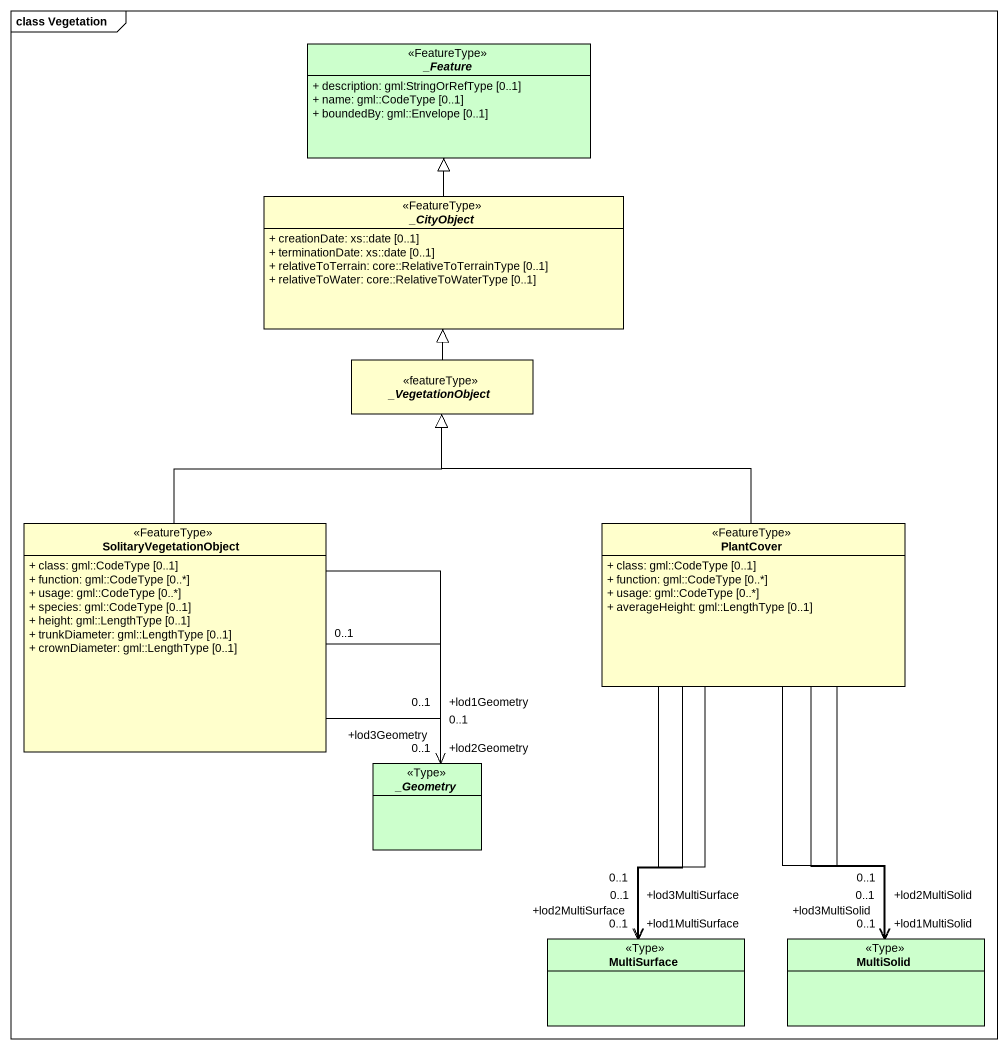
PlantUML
@startuml
mainframe class Vegetation
hide circle
hide empty members
skinparam classAttributeIconSize 0
abstract class "_Feature" as Feature <<FeatureType>> #CCFFCC {
  + description: gml:StringOrRefType [0..1]
  + name: gml::CodeType [0..1]
  + boundedBy: gml::Envelope [0..1]
}
abstract class "_CityObject" as CityObject <<FeatureType>> #FFFFCC {
  + creationDate: xs::date [0..1]
  + terminationDate: xs::date [0..1]
  + relativeToTerrain: core::RelativeToTerrainType [0..1]
  + relativeToWater: core::RelativeToWaterType [0..1]
}
abstract class "_VegetationObject" as VegetationObject <<featureType>> #FFFFCC
class SolitaryVegetationObject <<FeatureType>> #FFFFCC {
  + class: gml::CodeType [0..1]
  + function: gml::CodeType [0..*]
  + usage: gml::CodeType [0..*]
  + species: gml::CodeType [0..1]
  + height: gml::LengthType [0..1]
  + trunkDiameter: gml::LengthType [0..1]
  + crownDiameter: gml::LengthType [0..1]
}
class PlantCover <<FeatureType>> #FFFFCC {
  + class: gml::CodeType [0..1]
  + function: gml::CodeType [0..*]
  + usage: gml::CodeType [0..*]
  + averageHeight: gml::LengthType [0..1]
}
abstract class "_Geometry" as Geometry <<Type>> #CCFFCC
class MultiSurface <<Type>> #CCFFCC
class MultiSolid <<Type>> #CCFFCC
CityObject -up-|> Feature
VegetationObject -up-|> CityObject
SolitaryVegetationObject -up-|> VegetationObject
PlantCover -up-|> VegetationObject
Geometry "+lod2Geometry\n0..1" <-up- "0..1" SolitaryVegetationObject
Geometry "+lod3Geometry\n0..1" <-up- SolitaryVegetationObject
Geometry "+lod1Geometry\n0..1" <-up- SolitaryVegetationObject
MultiSurface "+lod1MultiSurface\n0..1" <-up- PlantCover
MultiSurface "+lod2MultiSurface\n0..1" <-up- PlantCover
MultiSurface "+lod3MultiSurface\n0..1" <-up- PlantCover
MultiSolid "+lod1MultiSolid\n0..1" <-up- PlantCover
MultiSolid "+lod3MultiSolid\n0..1" <-up- PlantCover
MultiSolid "+lod2MultiSolid\n0..1" <-up- PlantCover
@enduml
